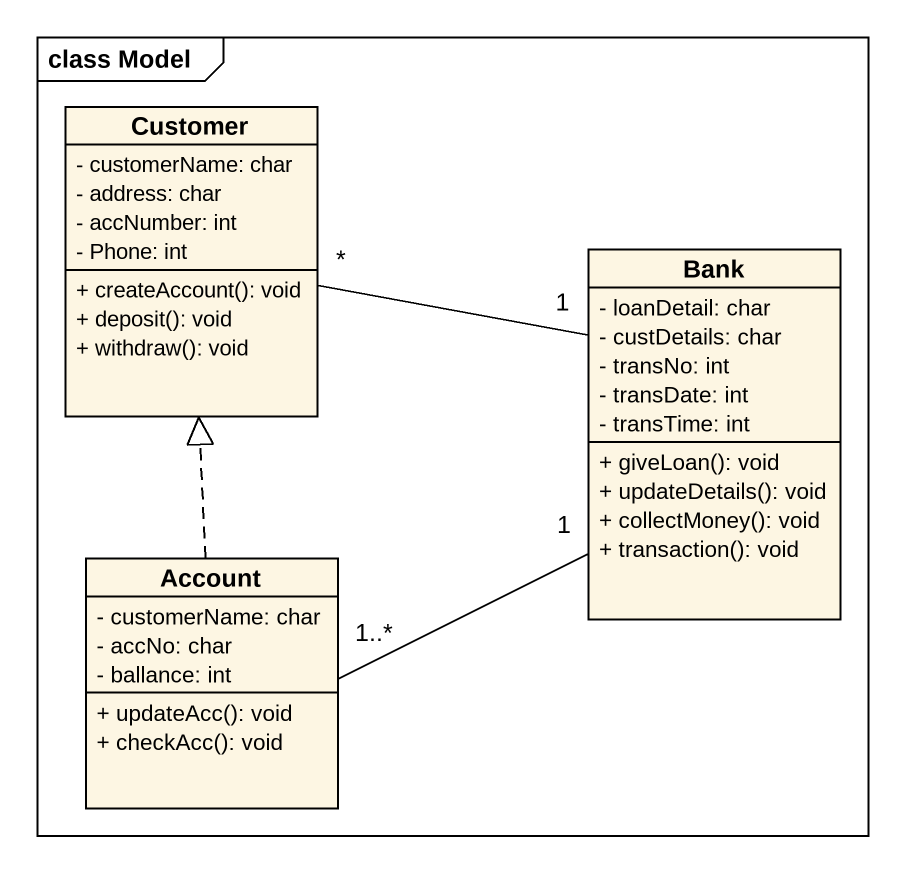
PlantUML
@startuml
mainframe class Model
hide circle
hide empty members
skinparam classAttributeIconSize 0
class Customer {
  - customerName: char
  - address: char
  - accNumber: int
  - Phone: int
  + createAccount(): void
  + deposit(): void
  + withdraw(): void
}
class Bank {
  - loanDetail: char
  - custDetails: char
  - transNo: int
  - transDate: int
  - transTime: int
  + giveLoan(): void
  + updateDetails(): void
  + collectMoney(): void
  + transaction(): void
}
class Account {
  - customerName: char
  - accNo: char
  - ballance: int
  + updateAcc(): void
  + checkAcc(): void
}
Customer "*" -right- "1" Bank
Bank "1" -left- "1..*" Account
Account .up.|> Customer
@enduml
